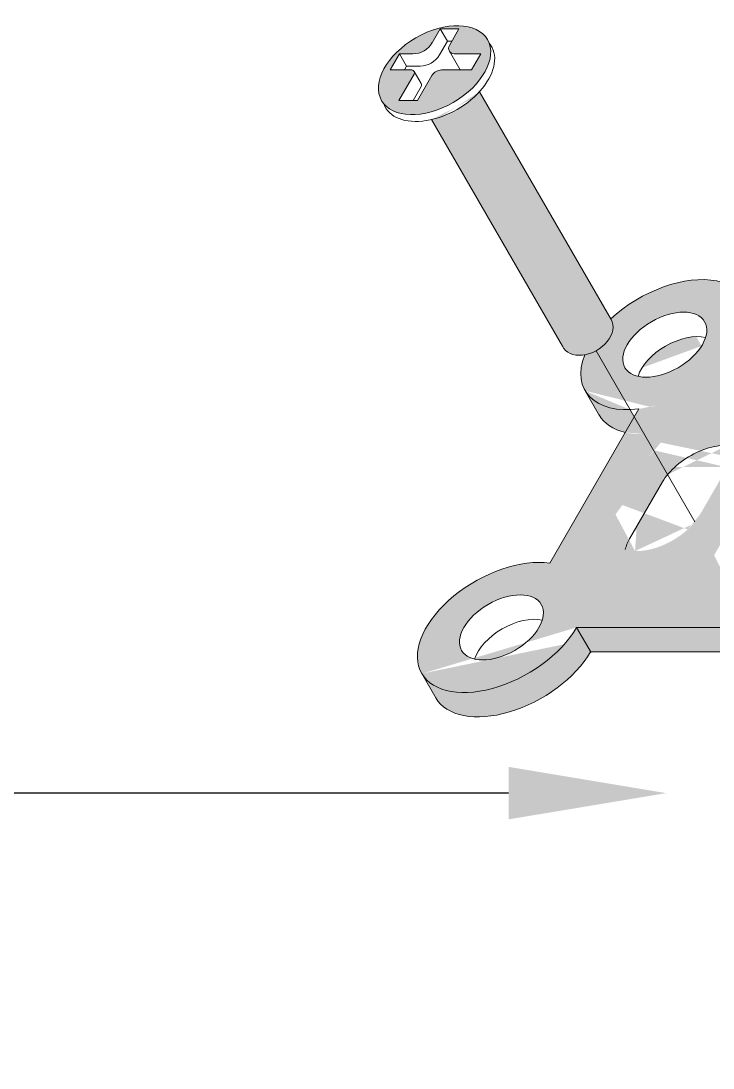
# Model space of a CAD drawing. Header units: millimetres. Extents: x 86 to 500, y -52 to 256.
# Drawn here: x 166.67 to 170.18, y 64.69 to 70 of the extents above; entities that cross this region are included whole.
import ezdxf

# ---------------------------------------------------------------- set-up
doc = ezdxf.new("R2010")
doc.units = ezdxf.units.MM

# ---------------------------------------------------------------- blocks, each defined once
blk = doc.blocks.new('*E120')
at = {"lineweight": 0, "transparency": 33554687}
h = blk.add_hatch(color=252, dxfattribs=at)
h.dxf.hatch_style = 1
edge = h.paths.add_edge_path(flags=17)
edge.add_ellipse((10.6741, 9.69), major_axis=(-0.2023, -0.1168), ratio=0.57735, start_angle=360.1787, end_angle=407.1803)
edge.add_line((10.5861, 9.5249), (10.4998, 9.6744))
edge.add_ellipse((10.4768, 9.7187), major_axis=(-0.061, -0.0352), ratio=0.707107, start_angle=62.5657, end_angle=88.1573, ccw=False)
edge.add_ellipse((10.6741, 9.69), major_axis=(-0.2023, -0.1168), ratio=0.57735, start_angle=323.9924, end_angle=360.1787)
edge = h.paths.add_edge_path()
edge.add_ellipse((10.7397, 9.4033), major_axis=(-0.1138, -0.0657), ratio=0.57735, start_angle=135, end_angle=303.3651, ccw=False)
edge.add_line((10.847, 9.4033), (10.7636, 9.2588))
edge.add_ellipse((10.6563, 9.2588), major_axis=(-0.1138, -0.0657), ratio=0.57735, start_angle=123.3651, end_angle=135, ccw=False)
edge.add_ellipse((10.6563, 9.2588), major_axis=(-0.1138, -0.0657), ratio=0.57735, start_angle=28.1255, end_angle=123.3651, ccw=False)
edge.add_ellipse((10.6563, 9.2588), major_axis=(-0.1138, -0.0657), ratio=0.57735, start_angle=-45, end_angle=28.1255, ccw=False)
edge.add_line((10.549, 9.2588), (10.6325, 9.4033))
edge.add_ellipse((10.7397, 9.4033), major_axis=(-0.1138, -0.0657), ratio=0.57735, start_angle=303.3651, end_angle=315, ccw=False)
edge.add_line((10.6455, 9.422), (10.5967, 9.5065))
edge.add_line((10.5967, 9.5065), (10.3823, 9.1352))
edge.add_ellipse((10.2595, 8.9719), major_axis=(-0.2023, -0.1168), ratio=0.57735, start_angle=216.3729, end_angle=360.1787)
edge.add_ellipse((10.2595, 8.9719), major_axis=(-0.2023, -0.1168), ratio=0.57735, start_angle=360.1787, end_angle=495.0363)
edge.add_line((10.4502, 8.972), (10.8364, 8.972))
edge.add_line((10.8364, 8.972), (10.8708, 9.0316))
edge.add_line((10.8708, 9.0316), (10.8449, 9.0765))
edge.add_arc((11.2821, 9.3816), 0.5332, 205.093, 214.907, ccw=False)
edge.add_line((10.7993, 9.1555), (11.1079, 9.6901))
edge.add_line((11.1079, 9.6901), (10.8648, 9.6901))
edge.add_ellipse((10.6741, 9.69), major_axis=(-0.2023, -0.1168), ratio=0.57735, start_angle=135.0363, end_angle=179.5577)
edge.add_ellipse((10.6741, 9.69), major_axis=(-0.2023, -0.1168), ratio=0.57735, start_angle=179.5577, end_angle=291.6185)
edge.add_line((10.5369, 9.7555), (10.5378, 9.7539))
edge.add_ellipse((10.4768, 9.7187), major_axis=(-0.061, -0.0352), ratio=0.707107, start_angle=88.1573, end_angle=180, ccw=False)
edge.add_line((10.4998, 9.6744), (10.5861, 9.5249))
edge.add_ellipse((10.6741, 9.69), major_axis=(-0.2023, -0.1168), ratio=0.57735, start_angle=407.1803, end_angle=413.6088)
edge.add_line((10.6084, 9.5267), (10.5967, 9.5065))
edge.add_line((10.5967, 9.5065), (10.6455, 9.422))
edge = h.paths.add_edge_path(flags=0)
edge.add_ellipse((10.6741, 9.69), major_axis=(-0.1011, -0.0584), ratio=0.57735, start_angle=0, end_angle=147.9725, ccw=False)
edge.add_ellipse((10.6741, 9.69), major_axis=(-0.1011, -0.0584), ratio=0.57735, start_angle=147.9725, end_angle=360, ccw=False)
edge = h.paths.add_edge_path(flags=16)
edge.add_ellipse((10.2595, 8.9719), major_axis=(-0.1011, -0.0584), ratio=0.57735, start_angle=147.9725, end_angle=360, ccw=False)
edge.add_ellipse((10.2595, 8.9719), major_axis=(-0.1011, -0.0584), ratio=0.57735, start_angle=0, end_angle=147.9725, ccw=False)
edge = h.paths.add_edge_path(flags=17)
edge.add_ellipse((10.7755, 9.3414), major_axis=(-0.1138, -0.0657), ratio=0.57735, start_angle=208.1255, end_angle=303.3651, ccw=False)
edge.add_ellipse((10.7397, 9.4033), major_axis=(-0.1138, -0.0657), ratio=0.57735, start_angle=135, end_angle=303.3651)
edge.add_line((10.6455, 9.422), (10.6812, 9.3601))
edge = h.paths.add_edge_path(flags=17)
edge.add_ellipse((10.7755, 9.3414), major_axis=(-0.1138, -0.0657), ratio=0.57735, start_angle=303.3651, end_angle=315, ccw=False)
edge.add_line((10.6812, 9.3601), (10.6455, 9.422))
edge.add_ellipse((10.7397, 9.4033), major_axis=(-0.1138, -0.0657), ratio=0.57735, start_angle=303.3651, end_angle=315)
edge.add_line((10.6325, 9.4033), (10.549, 9.2588))
edge.add_ellipse((10.6563, 9.2588), major_axis=(-0.1138, -0.0657), ratio=0.57735, start_angle=-45, end_angle=28.1255)
edge.add_ellipse((10.6921, 9.1969), major_axis=(-0.1138, -0.0657), ratio=0.57735, start_angle=-45, end_angle=-28.1255, ccw=False)
edge.add_line((10.5848, 9.1969), (10.6682, 9.3414))
edge = h.paths.add_edge_path()
edge.add_ellipse((10.2952, 8.91), major_axis=(-0.2023, -0.1168), ratio=0.57735, start_angle=360.1787, end_angle=495.0363)
edge.add_line((10.486, 8.9101), (10.4502, 8.972))
edge.add_ellipse((10.2595, 8.9719), major_axis=(-0.2023, -0.1168), ratio=0.57735, start_angle=360.1787, end_angle=495.0363, ccw=False)
edge.add_line((10.0574, 8.8548), (10.0932, 8.7928))
h.paths.add_polyline_path([(10.8721, 8.9101), (10.8364, 8.972), (10.4502, 8.972), (10.486, 8.9101)], flags=17)
h.paths.add_polyline_path([(10.8721, 8.9101), (10.9065, 8.9697), (10.8708, 9.0316), (10.8364, 8.972)], flags=17)
edge = h.paths.add_edge_path(flags=16)
edge.add_ellipse((10.7098, 9.628), major_axis=(-0.1011, -0.0584), ratio=0.57735, start_angle=212.0275, end_angle=327.9725, ccw=False)
edge.add_ellipse((10.6741, 9.69), major_axis=(-0.1011, -0.0584), ratio=0.57735, start_angle=147.9725, end_angle=360)
edge.add_ellipse((10.6741, 9.69), major_axis=(-0.1011, -0.0584), ratio=0.57735, start_angle=0, end_angle=147.9725)
edge = h.paths.add_edge_path(flags=17)
edge.add_ellipse((10.7098, 9.628), major_axis=(-0.2023, -0.1168), ratio=0.57735, start_angle=360.1787, end_angle=391.9788)
edge.add_line((10.574, 9.4671), (10.5967, 9.5065))
edge.add_line((10.5967, 9.5065), (10.5861, 9.5249))
edge.add_ellipse((10.6741, 9.69), major_axis=(-0.2023, -0.1168), ratio=0.57735, start_angle=360.1787, end_angle=407.1803, ccw=False)
edge.add_line((10.472, 9.5728), (10.5078, 9.5109))
edge = h.paths.add_edge_path(flags=0)
edge.add_ellipse((10.2952, 8.91), major_axis=(-0.1011, -0.0584), ratio=0.57735, start_angle=212.0275, end_angle=327.9725, ccw=False)
edge.add_ellipse((10.2595, 8.9719), major_axis=(-0.1011, -0.0584), ratio=0.57735, start_angle=147.9725, end_angle=360)
edge.add_ellipse((10.2595, 8.9719), major_axis=(-0.1011, -0.0584), ratio=0.57735, start_angle=0, end_angle=147.9725)
h.paths.add_polyline_path([(14.2673, 8.0122), (13.8138, 8.7738, -0.108807), (13.2331, 8.6513, -0.159778), (12.9242, 8.7738), (11.9676, 8.7738, -0.112417), (11.3691, 8.6431, -0.165887), (11.0506, 8.7738), (10.8173, 8.7738), (11.3489, 7.8531), (11.4407, 8.0122), (12.1818, 8.0122), (11.834, 8.6146), (13.1785, 8.6146), (13.5263, 8.0122)])
h.paths.add_polyline_path([(14.2673, 8.0122, 0.049949), (14.5053, 8.1499), (14.6621, 8.0594), (14.1243, 8.9674, -0.066618), (13.8138, 8.7738)])
edge = h.paths.add_edge_path()
edge.add_line((14.6621, 8.0594), (15.0948, 8.8088))
edge.add_line((15.0948, 8.8088), (15.0304, 8.9204))
edge.add_ellipse((14.8434, 8.9267), major_axis=(-0.2023, -0.1168), ratio=0.57735, start_angle=360.0826, end_angle=492.8376, ccw=False)
edge.add_ellipse((14.8434, 8.9267), major_axis=(-0.2023, -0.1168), ratio=0.57735, start_angle=359.9174, end_angle=360.0826, ccw=False)
edge.add_line((14.641, 8.8101), (14.6055, 8.8717))
edge.add_ellipse((14.8076, 8.9886), major_axis=(-0.2023, -0.1168), ratio=0.57735, start_angle=337.0243, end_angle=360.0826, ccw=False)
edge.add_line((14.5951, 8.9267), (14.2665, 8.9267))
edge.add_line((14.2665, 8.9267), (14.2308, 8.9886))
edge.add_line((14.2308, 8.9886), (14.2487, 9.0196))
edge.add_line((14.2487, 9.0196), (14.2248, 9.0196))
edge.add_line((14.2248, 9.0196), (14.1891, 9.0815))
edge.add_line((14.1891, 9.0815), (14.1238, 8.9684))
edge.add_line((14.1238, 8.9684), (14.6621, 8.0594))
edge = h.paths.add_edge_path()
edge.add_ellipse((14.8076, 8.9886), major_axis=(-0.2023, -0.1168), ratio=0.57735, start_angle=315, end_angle=337.0243)
edge.add_ellipse((14.8076, 8.9886), major_axis=(-0.2023, -0.1168), ratio=0.57735, start_angle=337.0243, end_angle=360.0826)
edge.add_ellipse((14.8076, 8.9886), major_axis=(-0.2023, -0.1168), ratio=0.57735, start_angle=360.0826, end_angle=539.587)
edge.add_line((15.0104, 9.1045), (15.0094, 9.1062))
edge.add_ellipse((14.8076, 8.9886), major_axis=(-0.2023, -0.1168), ratio=0.57735, start_angle=540.413, end_angle=571.9971)
edge.add_ellipse((14.8076, 8.9886), major_axis=(-0.2023, -0.1168), ratio=0.57735, start_angle=571.9971, end_angle=593.6269)
edge.add_line((14.8733, 9.1519), (15.0993, 9.5434))
edge.add_ellipse((15.2222, 9.7067), major_axis=(-0.2023, -0.1168), ratio=0.57735, start_angle=36.3731, end_angle=179.587)
edge.add_line((15.425, 9.8226), (15.424, 9.8243))
edge.add_ellipse((15.2222, 9.7067), major_axis=(-0.2023, -0.1168), ratio=0.57735, start_angle=180.413, end_angle=315)
edge.add_line((15.0315, 9.7067), (14.6454, 9.7067))
edge.add_line((14.6454, 9.7067), (14.6122, 9.6492))
edge.add_line((14.6122, 9.6492), (14.7327, 9.4405))
edge.add_ellipse((14.8254, 9.4199), major_axis=(-0.1138, -0.0657), ratio=0.57735, start_angle=135, end_angle=302.1902, ccw=False)
edge.add_line((14.9327, 9.4199), (14.8493, 9.2754))
edge.add_ellipse((14.742, 9.2754), major_axis=(-0.1138, -0.0657), ratio=0.57735, start_angle=124.556, end_angle=135, ccw=False)
edge.add_line((14.8363, 9.2565), (14.8362, 9.2566))
edge.add_ellipse((14.742, 9.2754), major_axis=(-0.1138, -0.0657), ratio=0.57735, start_angle=28.1255, end_angle=123.3651, ccw=False)
edge.add_ellipse((14.742, 9.2754), major_axis=(-0.1138, -0.0657), ratio=0.57735, start_angle=-45, end_angle=28.1255, ccw=False)
edge.add_line((14.6347, 9.2754), (14.7182, 9.4199))
edge.add_ellipse((14.8254, 9.4199), major_axis=(-0.1138, -0.0657), ratio=0.57735, start_angle=302.1902, end_angle=315, ccw=False)
edge.add_line((14.7327, 9.4405), (14.6122, 9.6492))
edge.add_line((14.6122, 9.6492), (14.5917, 9.6138))
edge.add_line((14.5917, 9.6138), (14.4964, 9.6138))
edge.add_line((14.4964, 9.6138), (14.1891, 9.0815))
edge.add_line((14.1891, 9.0815), (14.2844, 9.0815))
edge.add_line((14.2844, 9.0815), (14.2308, 8.9886))
edge.add_line((14.2308, 8.9886), (14.6169, 8.9886))
edge = h.paths.add_edge_path(flags=17)
edge.add_line((15.1351, 9.4815), (15.0993, 9.5434))
edge.add_line((15.0993, 9.5434), (14.8733, 9.1519))
edge.add_ellipse((14.8076, 8.9886), major_axis=(-0.2023, -0.1168), ratio=0.57735, start_angle=571.9971, end_angle=593.6269, ccw=False)
edge.add_line((14.9434, 9.1495), (15.1351, 9.4815))
edge = h.paths.add_edge_path()
edge.add_ellipse((15.258, 9.6447), major_axis=(-0.2023, -0.1168), ratio=0.57735, start_angle=36.3731, end_angle=180.413)
edge.add_line((15.4597, 9.7623), (15.425, 9.8226))
edge.add_ellipse((15.2222, 9.7067), major_axis=(-0.2023, -0.1168), ratio=0.57735, start_angle=36.3731, end_angle=179.587, ccw=False)
edge.add_line((15.0993, 9.5434), (15.1351, 9.4815))
edge = h.paths.add_edge_path()
edge.add_ellipse((14.8434, 8.9267), major_axis=(-0.2023, -0.1168), ratio=0.57735, start_angle=360.0826, end_angle=492.8376)
edge.add_ellipse((14.8434, 8.9267), major_axis=(-0.2023, -0.1168), ratio=0.57735, start_angle=492.8376, end_angle=493.6)
edge.add_ellipse((14.8434, 8.9267), major_axis=(-0.2023, -0.1168), ratio=0.57735, start_angle=493.6, end_angle=509.6611)
edge.add_ellipse((14.8434, 8.9267), major_axis=(-0.2023, -0.1168), ratio=0.57735, start_angle=509.6611, end_angle=540.413)
edge.add_line((15.0452, 9.0443), (15.0104, 9.1045))
edge.add_ellipse((14.8076, 8.9886), major_axis=(-0.2023, -0.1168), ratio=0.57735, start_angle=360.0826, end_angle=539.587, ccw=False)
edge.add_line((14.6055, 8.8717), (14.6412, 8.8097))
h.paths.add_polyline_path([(12.9242, 8.7738, -0.11008), (12.7825, 8.9574), (12.7089, 9.0848, -0.038924), (12.6669, 9.1563), (12.5649, 9.2182), (12.5531, 9.2388, -0.113343), (12.5835, 9.3481, -0.133587), (12.6785, 9.4503), (12.6106, 9.5679), (12.2582, 8.9574), (12.2581, 8.9574, -0.062528), (11.9676, 8.7738)])

msp = doc.modelspace()

# ---------------------------------------------------------------- hatches: boundary and pattern name
at = {"lineweight": 0, "transparency": 33554687}
h = msp.add_hatch(color=252, dxfattribs=at)
h.dxf.hatch_style = 1
edge = h.paths.add_edge_path()
edge.add_ellipse((168.7655, 69.7537), major_axis=(0.2687, 0.1551), ratio=0.61096, start_angle=186.1174, end_angle=540)
edge.add_ellipse((168.7655, 69.7537), major_axis=(0.2687, 0.1551), ratio=0.61096, start_angle=180, end_angle=186.1174)
edge = h.paths.add_edge_path(flags=16)
edge.add_line((169.0011, 69.8366), (168.9537, 69.7545))
edge.add_line((168.9537, 69.7545), (168.8012, 69.7545))
edge.add_ellipse((168.8012, 69.698), major_axis=(0.04, 0.04), ratio=1, start_angle=45, end_angle=105)
edge.add_line((168.7522, 69.7263), (168.6792, 69.5998))
edge.add_line((168.6792, 69.5998), (168.5845, 69.5998))
edge.add_line((168.5845, 69.5998), (168.6616, 69.7333))
edge.add_ellipse((168.6493, 69.7404), major_axis=(-0.01, 0.01), ratio=1, start_angle=195, end_angle=315)
edge.add_line((168.6493, 69.7545), (168.5404, 69.7545))
edge.add_line((168.5404, 69.7545), (168.5878, 69.8366))
edge.add_line((168.5878, 69.8366), (168.6559, 69.8366))
edge.add_ellipse((168.6559, 69.9498), major_axis=(0.08, 0.08), ratio=1, start_angle=225, end_angle=285)
edge.add_line((168.7539, 69.8932), (168.7945, 69.9636))
edge.add_line((168.7945, 69.9636), (168.8893, 69.9636))
edge.add_line((168.8893, 69.9636), (168.8404, 69.879))
edge.add_ellipse((168.8649, 69.8649), major_axis=(0.02, 0.02), ratio=1, start_angle=105, end_angle=225)
edge.add_line((168.8649, 69.8366), (169.0011, 69.8366))
edge = h.paths.add_edge_path()
edge.add_ellipse((169.5395, 68.4168), major_axis=(0.122, 0.0704), ratio=0.707107, start_angle=176.8175, end_angle=222.794)
edge.add_ellipse((169.5395, 68.4168), major_axis=(0.122, 0.0704), ratio=0.707107, start_angle=222.794, end_angle=268.1573)
edge.add_ellipse((169.5395, 68.4168), major_axis=(0.122, 0.0704), ratio=0.707107, start_angle=268.1573, end_angle=270)
edge.add_ellipse((169.5395, 68.4168), major_axis=(0.122, 0.0704), ratio=0.707107, start_angle=270, end_angle=314.2833)
edge.add_ellipse((169.5395, 68.4168), major_axis=(0.122, 0.0704), ratio=0.707107, start_angle=-45.7167, end_angle=0)
edge.add_line((169.6615, 68.4872), (168.9934, 69.6443))
edge.add_ellipse((168.7857, 69.7188), major_axis=(0.2687, 0.1551), ratio=0.61096, start_angle=243.4154, end_angle=297.3821, ccw=False)
edge.add_line((168.7502, 69.5025), (169.4149, 68.3512))
edge = h.paths.add_edge_path(flags=0)
edge.add_line((168.7898, 69.8308), (168.8305, 69.9013))
edge.add_line((168.8305, 69.9013), (168.7945, 69.9636))
edge.add_line((168.7945, 69.9636), (168.7539, 69.8932))
edge.add_ellipse((168.6559, 69.9498), major_axis=(0.08, 0.08), ratio=1, start_angle=225, end_angle=285, ccw=False)
edge.add_line((168.6559, 69.8366), (168.5878, 69.8366))
edge.add_line((168.5878, 69.8366), (168.6238, 69.7743))
edge.add_line((168.6238, 69.7743), (168.6919, 69.7743))
edge.add_ellipse((168.6919, 69.8874), major_axis=(0.08, 0.08), ratio=1, start_angle=225, end_angle=285)
edge = h.paths.add_edge_path(flags=0)
edge.add_ellipse((168.6853, 69.6781), major_axis=(-0.01, 0.01), ratio=1, start_angle=195, end_angle=255)
edge.add_line((168.6976, 69.6851), (168.6616, 69.7475))
edge.add_ellipse((168.6493, 69.7404), major_axis=(-0.01, 0.01), ratio=1, start_angle=195, end_angle=255, ccw=False)
edge.add_line((168.6616, 69.7333), (168.5845, 69.5998))
edge.add_line((168.5845, 69.5998), (168.6565, 69.5998))
edge.add_line((168.6565, 69.5998), (168.6976, 69.671))
edge = h.paths.add_edge_path(flags=0)
edge.add_ellipse((168.8012, 69.698), major_axis=(0.04, 0.04), ratio=1, start_angle=45, end_angle=105, ccw=False)
edge.add_line((168.8012, 69.7545), (168.896, 69.7545))
edge.add_line((168.896, 69.7545), (168.8404, 69.8508))
edge.add_ellipse((168.8649, 69.8649), major_axis=(0.02, 0.02), ratio=1, start_angle=105, end_angle=165, ccw=False)
edge.add_line((168.8404, 69.879), (168.8533, 69.9013))
edge.add_line((168.8533, 69.9013), (168.8305, 69.9013))
edge.add_line((168.8305, 69.9013), (168.7898, 69.8308))
edge.add_ellipse((168.6919, 69.8874), major_axis=(0.08, 0.08), ratio=1, start_angle=225, end_angle=285, ccw=False)
edge.add_line((168.6919, 69.7743), (168.6238, 69.7743))
edge.add_line((168.6238, 69.7743), (168.6124, 69.7545))
edge.add_line((168.6124, 69.7545), (168.6493, 69.7545))
edge.add_ellipse((168.6493, 69.7404), major_axis=(0.01, 0.01), ratio=1, start_angle=345, end_angle=405, ccw=False)
edge.add_line((168.6616, 69.7475), (168.6976, 69.6851))
edge.add_ellipse((168.6853, 69.6781), major_axis=(-0.01, 0.01), ratio=1, start_angle=195, end_angle=255, ccw=False)
edge.add_line((168.6976, 69.671), (168.6565, 69.5998))
edge.add_line((168.6565, 69.5998), (168.6792, 69.5998))
edge.add_line((168.6792, 69.5998), (168.7522, 69.7263))
edge = h.paths.add_edge_path(flags=0)
edge.add_line((168.9537, 69.7545), (169.0011, 69.8366))
edge.add_line((169.0011, 69.8366), (168.8649, 69.8366))
edge.add_ellipse((168.8649, 69.8649), major_axis=(0.02, 0.02), ratio=1, start_angle=165, end_angle=225, ccw=False)
edge.add_line((168.8404, 69.8508), (168.896, 69.7545))
edge.add_line((168.896, 69.7545), (168.9537, 69.7545))
h.paths.add_polyline_path([(168.6124, 69.7545), (168.6238, 69.7743), (168.5878, 69.8366), (168.5404, 69.7545)], flags=0)

# ---------------------------------------------------------------- linework, layer by layer
for p, q in [((168.7539, 69.8932), (168.7945, 69.9636)), ((168.7945, 69.9636), (168.8893, 69.9636)), ((168.7945, 69.9636), (168.8305, 69.9013)), ((168.8893, 69.9636), (168.8404, 69.879)), ((168.7898, 69.8308), (168.8305, 69.9013)), ((168.8305, 69.9013), (168.8533, 69.9013)), ((168.5404, 69.7545), (168.5878, 69.8366)), ((168.5878, 69.8366), (168.6559, 69.8366)), ((168.5878, 69.8366), (168.6238, 69.7743)), ((168.8404, 69.8508), (168.896, 69.7545)), ((168.8649, 69.8366), (169.0011, 69.8366)), ((169.0011, 69.8366), (168.9537, 69.7545)), ((168.6238, 69.7743), (168.6124, 69.7545)), ((168.6238, 69.7743), (168.6919, 69.7743)), ((168.6493, 69.7545), (168.5404, 69.7545)), ((168.5845, 69.5998), (168.6616, 69.7333)), ((168.6976, 69.6851), (168.6616, 69.7475)), ((168.7522, 69.7263), (168.6792, 69.5998)), ((168.9537, 69.7545), (168.8012, 69.7545)), ((168.6565, 69.5998), (168.6976, 69.671)), ((169.6615, 68.4872), (168.9934, 69.6443)), ((168.6792, 69.5998), (168.5845, 69.5998)), ((169.4149, 68.3512), (168.7502, 69.5025)), ((169.5297, 68.1255), (169.6031, 67.9983)), ((169.8025, 68.0328), (169.3505, 67.2498)), ((169.9223, 67.6622), (169.7554, 67.3732)), ((170.2585, 66.9235), (169.4862, 66.9235)), ((169.4862, 66.9235), (169.5597, 66.7962)), ((169.5577, 66.7996), (170.33, 66.7996)), ((168.7004, 66.6894), (168.7739, 66.5621))]:
    msp.add_line(p, q, dxfattribs=at)
at = {"lineweight": 0, "ltscale": 8, "transparency": 33554687}
msp.add_line((169.5854, 68.3283), (170.0869, 67.4596), dxfattribs=at)
at = {"linetype": 'ByBlock', "lineweight": -2, "transparency": 33554687}
msp.add_line((169.1412, 66.0819), (162.5233, 66.0819), dxfattribs=at)
at = {"lineweight": 0, "transparency": 33554687, "extrusion": (0, 0, -1)}
for centre, major_axis, ratio, start_param, end_param in [((168.7655, 69.7537), (0.2687, 0.1551), 0.61096, 3.141593, 9.424778), ((168.7857, 69.7188), (0.2687, 0.1551), 0.61096, -0.106769, 3.248361), ((169.5395, 68.4168), (0.122, 0.0704), 0.707107, 0, 3.197137)]:
    msp.add_ellipse(centre, major_axis=major_axis, ratio=ratio, start_param=start_param, end_param=end_param, dxfattribs=at)
at = {"lineweight": 0, "transparency": 33554687}
for centre, major_axis, ratio, start_param, end_param in [((168.6559, 69.9498), (-0.08, 0.08), 1, 2.356194, 3.403392), ((168.8649, 69.8649), (-0.02, 0.02), 1, 0.261799, 2.356194), ((168.6919, 69.8874), (-0.08, 0.08), 1, 2.356195, 3.403392), ((168.6493, 69.7404), (-0.01, 0.01), 1, 3.403392, 5.497787), ((168.8012, 69.698), (0.04, 0.04), 1, 0.785398, 1.832596), ((168.6853, 69.6781), (0.01, 0.01), 1, 4.974188, 6.021386), ((169.934, 68.3594), (0.4045, 0.2336), 0.57735, -0.784765, 1.94811), ((169.934, 68.3594), (0.2023, 0.1168), 0.57735, 3.141593, 9.424778), ((170.0055, 68.2355), (0.2023, 0.1168), 0.57735, 0.558985, 2.582608), ((169.934, 68.3594), (0.4045, 0.2336), 0.57735, 2.513142, 4.077242), ((170.0055, 68.2355), (0.4045, 0.2336), 0.57735, 3.138474, 3.699728), ((170.1368, 67.6622), (0.2275, 0.1314), 0.57735, 0.490883, 2.356194), ((169.9699, 67.3732), (0.2275, 0.1314), 0.57735, 2.356194, 2.65071), ((169.1047, 66.9232), (0.4045, 0.2336), 0.57735, 0.634827, 5.49842), ((169.1047, 66.9232), (0.2023, 0.1168), 0.57735, 3.141593, 9.424778), ((169.1762, 66.7994), (0.2023, 0.1168), 0.57735, 0.558985, 2.582608), ((169.1762, 66.7994), (0.4045, 0.2336), 0.57735, 3.138474, 5.49842)]:
    msp.add_ellipse(centre, major_axis=major_axis, ratio=ratio, start_param=start_param, end_param=end_param, dxfattribs=at)
msp.add_solid([(169.1412, 66.2152), (169.9412, 66.0819), (169.1412, 65.9486)], dxfattribs=at)

# ---------------------------------------------------------------- block references
at = {"xscale": 2, "yscale": 2}
msp.add_blockref('*E120', (148.5858, 48.9794), dxfattribs=at)

doc.saveas('drawing.dxf')
